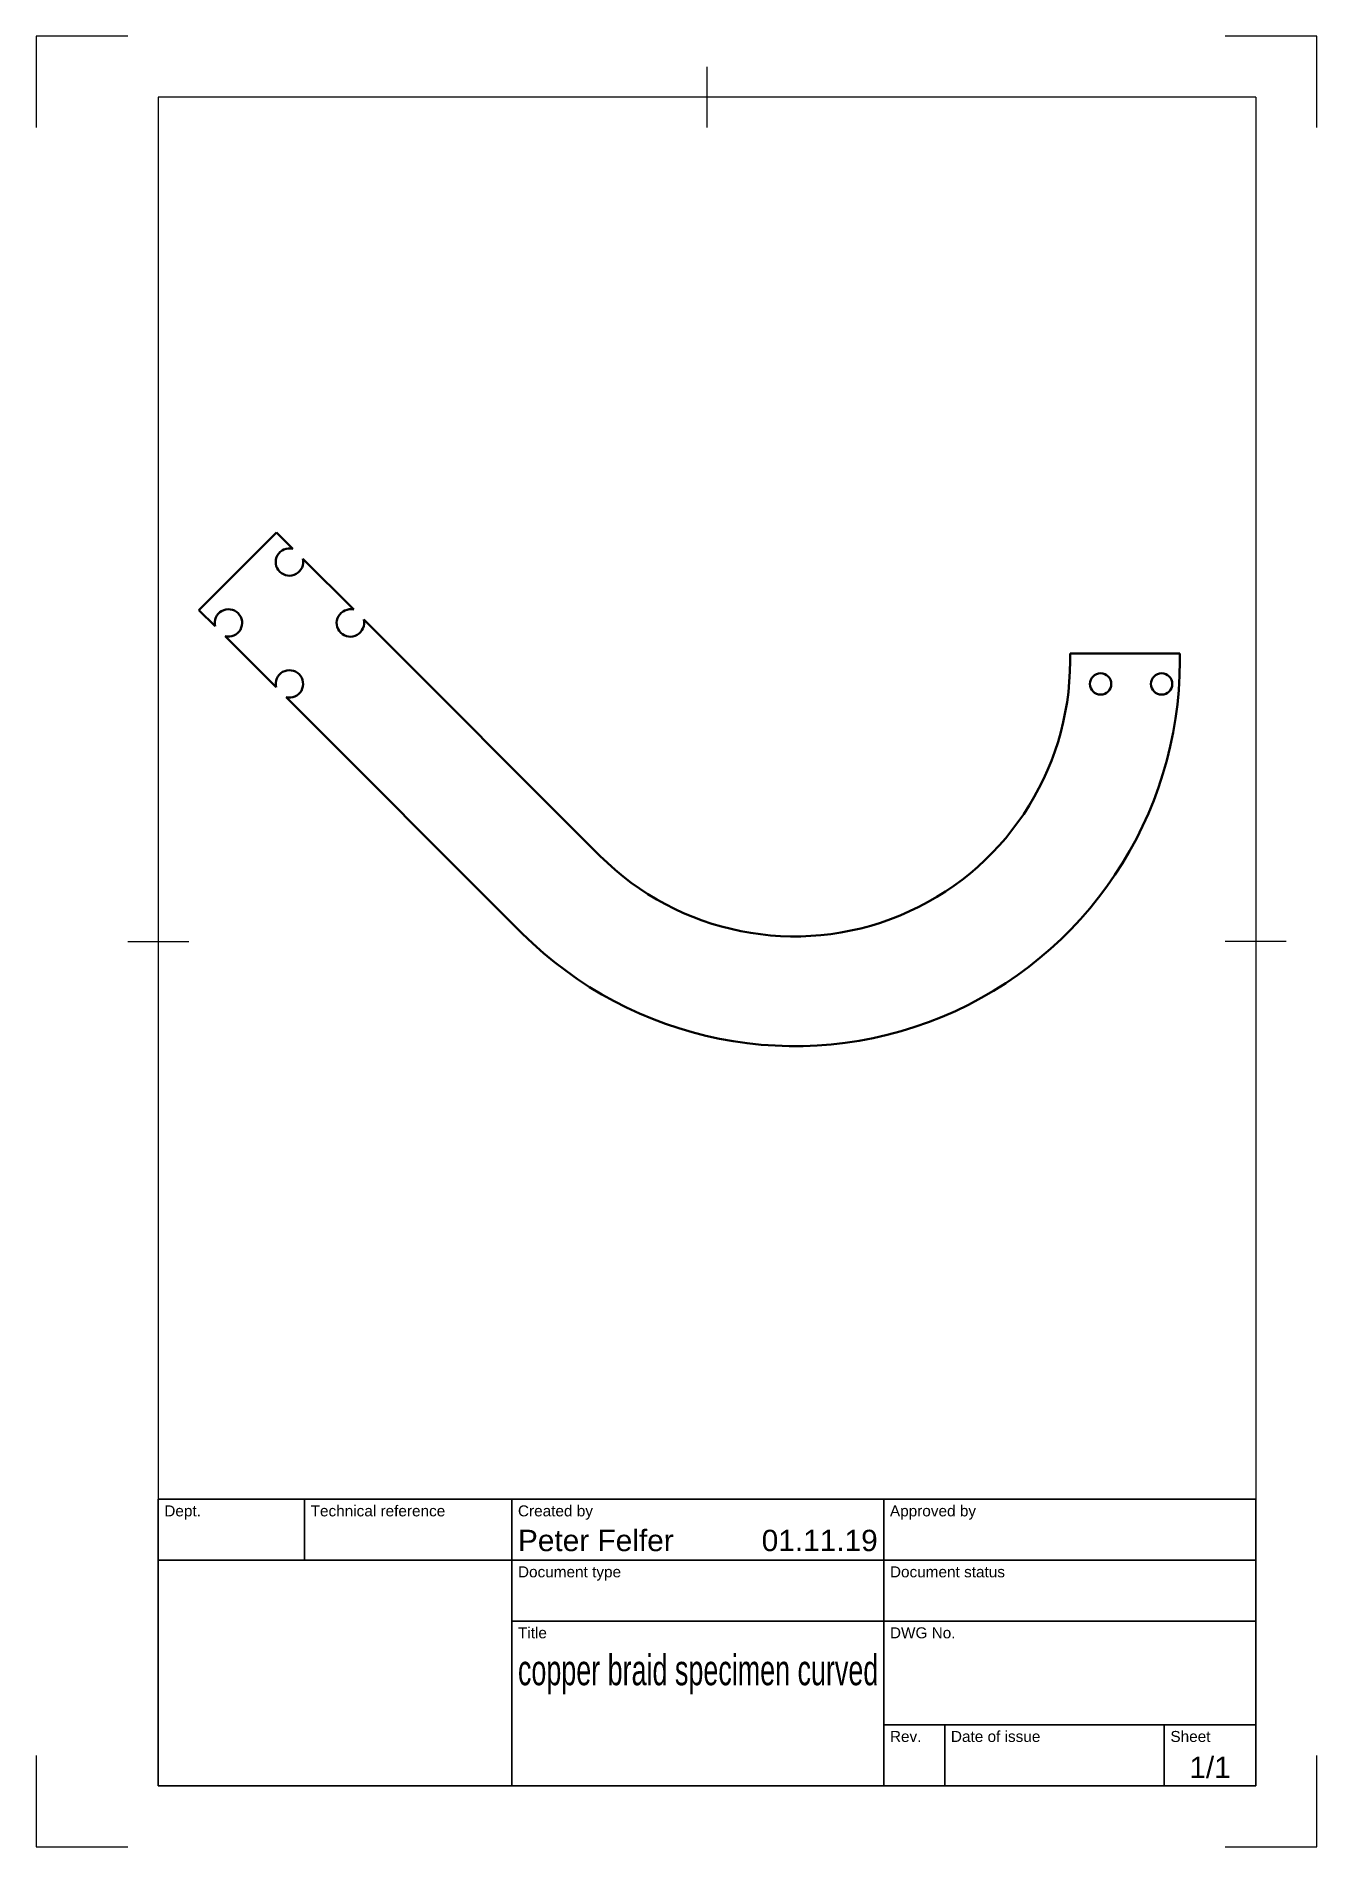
# Model space of a CAD drawing. Header units: millimetres. Extents: x 0 to 210, y 0 to 297.
import ezdxf
from ezdxf.enums import TextEntityAlignment as Align

# ---------------------------------------------------------------- set-up
doc = ezdxf.new("R2010")
doc.units = ezdxf.units.MM
doc.header["$LTSCALE"] = 0.75
for name, color, linetype, lineweight in [('Border', 7, 'Continuous', 25), ('TitleBlock', 7, 'Continuous', 35), ('Visible', 7, 'Continuous', 50)]:
    doc.layers.add(name, color=color, linetype=linetype, lineweight=lineweight)
doc.styles.add('FusionTitle', font='')
doc.styles.get('FusionTitle').set_extended_font_data('Arial Unicode MS')

# ---------------------------------------------------------------- blocks, each defined once
blk = doc.blocks.new('ISO_A4(P)_SHEET')
at = {"layer": 'Border'}
for p, q in [((15, 297), (0, 297)), ((0, 297), (0, 282)), ((210, 297), (195, 297)), ((210, 282), (210, 297)), ((110, 292), (110, 282)), ((200, 287), (20, 287)), ((20, 287), (20, 10)), ((200, 287), (200, 10)), ((15, 148.5), (25, 148.5)), ((205, 148.5), (195, 148.5)), ((0, 15), (0, 0)), ((210, 0), (210, 15)), ((20, 10), (200, 10)), ((0, 0), (15, 0)), ((195, 0), (210, 0))]:
    blk.add_line(p, q, dxfattribs=at)
blk = doc.blocks.new('ISO_TITLEBLOCK')
at = {"layer": 'TitleBlock'}
for p, q in [((0, 47), (-180, 47)), ((-180, 47), (-180, 0)), ((-156, 37), (-156, 47)), ((-122, 0), (-122, 47)), ((-61, 0), (-61, 47)), ((0, 0), (0, 47)), ((-180, 37), (0, 37)), ((-122, 27), (0, 27)), ((-61, 10), (0, 10)), ((-51, 0), (-51, 10)), ((-15, 0), (-15, 10)), ((-180, 0), (0, 0))]:
    blk.add_line(p, q, dxfattribs=at)
at = {"layer": 'TitleBlock', "style": 'FusionTitle'}
for s, p in [('Dept.', (-179, 46)), ('Technical reference', (-155, 46)), ('Created by', (-121, 46)), ('Approved by', (-60, 46)), ('Document type', (-121, 36)), ('Document status', (-60, 36)), ('Title', (-121, 26)), ('DWG No.', (-60, 26)), ('Rev.', (-60, 9)), ('Date of issue', (-50, 9)), ('Sheet', (-14, 9))]:
    blk.add_text(s, height=1.8, dxfattribs=at).set_placement(p, align=Align.TOP_LEFT)
for tag, p, height in [('DEPT', (-179, 38.5), 3.5), ('TECHNICAL_REFERENCE', (-155, 38.5), 3.5), ('CREATED_BY', (-121, 38.5), 3.5), ('APPROVED_BY', (-60, 38.5), 3.5), ('DOCUMENT_TYPE', (-121, 28.5), 3.5), ('DOCUMENT_STATUS', (-60, 28.5), 3.5), ('TITLE_1', (-121, 16.5), 5), ('TITLE_2', (-121, 9), 5), ('TITLE_3', (-121, 1.5), 5), ('DATE_OF_ISSUE', (-50, 1.5), 3.5)]:
    blk.add_attdef(tag, p, '', height=height, dxfattribs=at)
for tag, p in [('CREATED_DATE', (-62, 38.5)), ('APPROVED_DATE', (-1, 38.5))]:
    blk.add_attdef(tag, text='', height=3.5, dxfattribs=at).set_placement(p, align=Align.RIGHT)
for tag, height, p in [('DRAWING_NUMBER', 5, (-30.5, 16.6)), ('REV', 3.5, (-56, 3.1)), ('SHEET', 3.5, (-7.5, 3.1))]:
    blk.add_attdef(tag, text='', height=height, dxfattribs=at).set_placement(p, align=Align.MIDDLE)

msp = doc.modelspace()

# ---------------------------------------------------------------- linework, layer by layer
at = {"layer": 'Visible', "extrusion": (-6e-16, -1, 0)}
for p, q in [((39.397504, 215.599198), (26.669582, 202.871276)), ((42.063724, 212.932977), (39.397504, 215.599198)), ((52.063724, 202.932977), (43.701846, 211.294856)), ((26.669582, 202.871276), (29.335802, 200.205055)), ((92.430512, 162.566189), (53.701846, 201.294856)), ((30.973924, 198.566934), (39.335802, 190.205055)), ((169.548261, 195.749955), (169.548261, 194.509407)), ((187.548261, 195.749955), (169.548261, 195.749955)), ((187.548261, 194.509407), (187.548261, 195.749955)), ((40.973924, 188.566934), (79.70259, 149.838267))]:
    msp.add_line(p, q, dxfattribs=at)
at = {"layer": 'Visible', "extrusion": (0, 0, -1)}
for centre in [(-174.548261, 190.749955), (-184.548261, 190.749955)]:
    msp.add_circle(centre, 1.75, dxfattribs=at)
for centre, radius, start, end in [((-41.518824, 210.749955), 2.25, 165.984879, 104.015121), ((-31.518824, 200.749955), 2.25, 345.984879, 284.015121), ((-51.518824, 200.749955), 2.25, 165.984879, 104.015121), ((-41.518824, 190.749955), 2.25, 345.984879, 284.015121), ((-124.37373, 194.509407), 45.174531, 180, 315)]:
    msp.add_arc(centre, radius, start, end, dxfattribs=at)
at = {"layer": 'Visible'}
msp.add_arc((124.37373, 194.509407), 63.174531, 225, 360, dxfattribs=at)

# ---------------------------------------------------------------- block references
at = {"layer": 'Border'}
msp.add_blockref('ISO_A4(P)_SHEET', (0, 0), dxfattribs=at)
at = {"layer": 'TitleBlock'}
ref = msp.add_blockref('ISO_TITLEBLOCK', (200, 10), dxfattribs=at)
ref.add_attrib('CREATED_DATE', '01.11.19', dxfattribs={"height": 3.5, "style": 'FusionTitle'}).set_placement((138, 48.5), align=Align.RIGHT)
ref.add_attrib('SHEET', '1/1', dxfattribs={"height": 3.5, "style": 'FusionTitle'}).set_placement((192.5, 13.1), align=Align.MIDDLE)
ref.add_attrib('TITLE_1', 'copper braid specimen curved', (79, 26.5), dxfattribs={"height": 5, "style": 'FusionTitle', "width": 0.631574})
ref.add_attrib('CREATED_BY', 'Peter Felfer', (79, 48.5), dxfattribs={"height": 3.5, "style": 'FusionTitle'})

doc.saveas('drawing.dxf')
